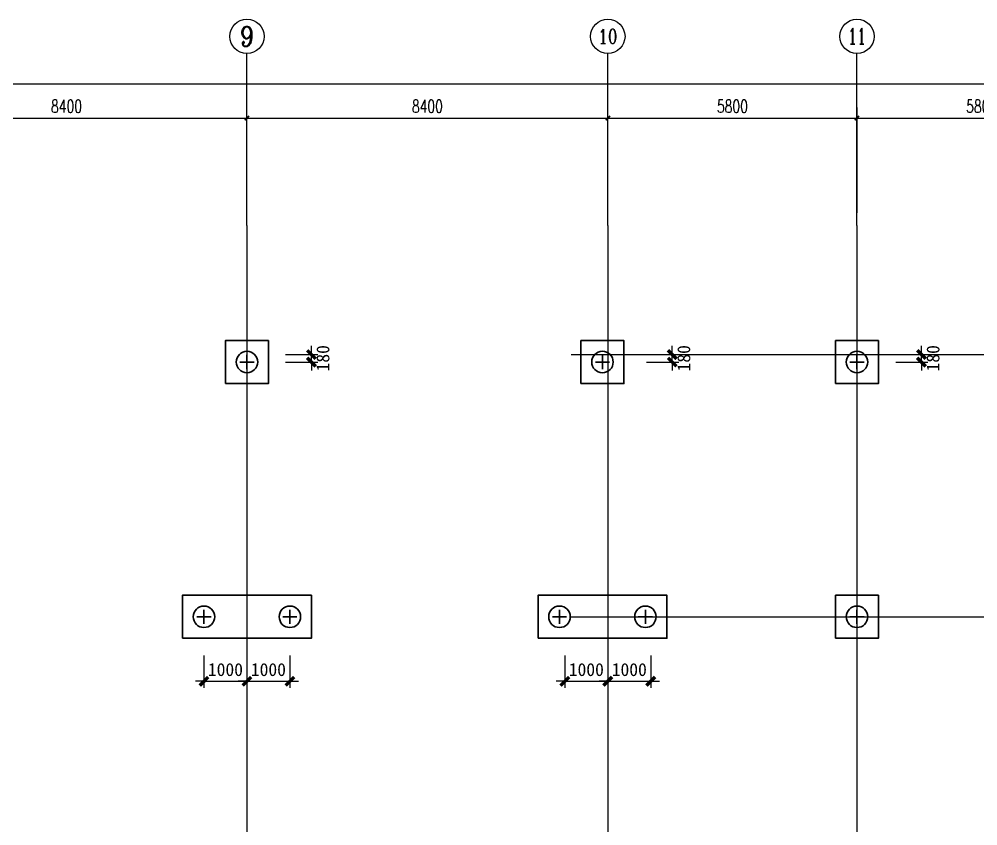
# Model space of a CAD drawing. Header units: millimetres. Extents: x -8252 to 341964, y -299084 to 206355.
# Drawn here: x 47196 to 69510, y 43938 to 62700 of the extents above; entities that cross this region are included whole.
import ezdxf
from ezdxf.enums import TextEntityAlignment as Align

# ---------------------------------------------------------------- set-up
doc = ezdxf.new("R2010")
doc.units = ezdxf.units.MM
doc.header["$LTSCALE"] = 500
doc.header["$PDMODE"] = 2
doc.header["$PDSIZE"] = 200
doc.linetypes.add('DASHDOT', pattern=[25.4, 12.7, -6.35, 0, -6.35])
for name, color, linetype in [('AXIS', 3, 'Continuous'), ('AXIS_TEXT', 7, 'Continuous'), ('dim____', 70, 'Continuous'), ('DOTE', 20, 'DASHDOT')]:
    doc.layers.add(name, color=color, linetype=linetype)
doc.layers.add('s121', color=2, linetype='Continuous', lineweight=35)
doc.layers.add('zkz', color=200, linetype='Continuous', lineweight=35)
doc.styles.add('_TCH_AXIS', font='COMPLEX', dxfattribs={"bigfont": 'GBCBIG'})
doc.styles.add('_TCH_DIM_T3', font='SIMPLEX', dxfattribs={"width": 0.705882, "bigfont": 'GBCBIG'})
doc.styles.add('COMPLEX', font='COMPLEX')
doc.styles.add('宋体', font='')
doc.styles.get('宋体').set_extended_font_data('宋体')
doc.dimstyles.new('_TCH_ARCH&&100', dxfattribs={"dimtxt": 297.5, "dimasz": 100, "dimexe": 250, "dimexo": 300, "dimgap": 126.25, "dimtad": 1, "dimdec": 0, "dimzin": 0, "dimdsep": 46, "dimtxsty": '_TCH_DIM_T3', "dimblk": 'ARCHTICK', "dimcen": 0.09, "dimclrt": 7, "dimazin": 2, "dimtfac": 1, "dimtdec": 0, "dimtix": 1, "dimtmove": 2, "dimatfit": 3, "dimfxl": 100, "dimtolj": 1, "dimtzin": 0, "dimarcsym": 0})
doc.dimstyles.new('ISO-25', dxfattribs={"dimtxt": 2.5, "dimasz": 2.5, "dimexe": 1.25, "dimexo": 0.625, "dimtad": 1, "dimtxsty": 'Standard', "dimcen": 2.5, "dimadec": 0, "dimazin": 0, "dimtfac": 1, "dimtmove": 0, "dimatfit": 3, "dimfxl": 1, "dimarcsym": 0})

# ---------------------------------------------------------------- blocks, each defined once
blk = doc.blocks.new('_ArchTick')
at = {"color": 0, "linetype": 'ByBlock', "const_width": 0.4}
blk.add_lwpolyline([(-0.5, -0.5), (0.5, 0.5)], dxfattribs=at)
blk = doc.blocks.new('*D550')
at = {"layer": 'Defpoints', "color": 0, "transparency": 16777216}
for p in [(52998, 54900), (53998, 54900), (52998, 54725)]:
    blk.add_point(p, dxfattribs=at)
at = {"layer": 'dim____', "color": 0, "lineweight": -2, "transparency": 16777216}
for p, q in [((53398, 54900), (54148, 54900)), ((53998, 54900), (53998, 55100)), ((53998, 54725), (53998, 54900)), ((53398, 54725), (54148, 54725)), ((53998, 54725), (53998, 54525))]:
    blk.add_line(p, q, dxfattribs=at)
at = {"layer": 'dim____', "color": 0, "lineweight": -2, "transparency": 16777216, "xscale": 200, "yscale": 200, "zscale": 200}
for p, rotation in [((53998, 54900), 270), ((53998, 54725), 90)]:
    blk.add_blockref('_ArchTick', p, dxfattribs=dict(at, rotation=rotation))
at = {"layer": 'dim____', "color": 7, "transparency": 16777216, "insert": (54268, 54813), "char_height": 300, "attachment_point": 5, "rotation": 90, "style": '宋体'}
blk.add_mtext('180', dxfattribs=at)
blk = doc.blocks.new('*D552')
at = {"layer": 'Defpoints', "color": 0, "transparency": 16777216}
for p in [(61398, 54900), (62398, 54900), (61398, 54725)]:
    blk.add_point(p, dxfattribs=at)
at = {"layer": 'dim____', "color": 0, "lineweight": -2, "transparency": 16777216}
for p, q in [((61798, 54900), (62548, 54900)), ((62398, 54900), (62398, 55100)), ((62398, 54725), (62398, 54900)), ((61798, 54725), (62548, 54725)), ((62398, 54725), (62398, 54525))]:
    blk.add_line(p, q, dxfattribs=at)
at = {"layer": 'dim____', "color": 0, "lineweight": -2, "transparency": 16777216, "xscale": 200, "yscale": 200, "zscale": 200}
for p, rotation in [((62398, 54900), 270), ((62398, 54725), 90)]:
    blk.add_blockref('_ArchTick', p, dxfattribs=dict(at, rotation=rotation))
at = {"layer": 'dim____', "color": 7, "transparency": 16777216, "insert": (62668, 54813), "char_height": 300, "attachment_point": 5, "rotation": 90, "style": '宋体'}
blk.add_mtext('180', dxfattribs=at)
blk = doc.blocks.new('*D554')
at = {"layer": 'Defpoints', "color": 0, "transparency": 16777216}
for p in [(67198, 54900), (68198, 54900), (67198, 54725)]:
    blk.add_point(p, dxfattribs=at)
at = {"layer": 'dim____', "color": 0, "lineweight": -2, "transparency": 16777216}
for p, q in [((67598, 54900), (68348, 54900)), ((68198, 54900), (68198, 55100)), ((68198, 54725), (68198, 54900)), ((67598, 54725), (68348, 54725)), ((68198, 54725), (68198, 54525))]:
    blk.add_line(p, q, dxfattribs=at)
at = {"layer": 'dim____', "color": 0, "lineweight": -2, "transparency": 16777216, "xscale": 200, "yscale": 200, "zscale": 200}
for p, rotation in [((68198, 54900), 270), ((68198, 54725), 90)]:
    blk.add_blockref('_ArchTick', p, dxfattribs=dict(at, rotation=rotation))
at = {"layer": 'dim____', "color": 7, "transparency": 16777216, "insert": (68468, 54813), "char_height": 300, "attachment_point": 5, "rotation": 90, "style": '宋体'}
blk.add_mtext('180', dxfattribs=at)
blk = doc.blocks.new('*D607')
at = {"layer": 'Defpoints', "color": 0, "transparency": 16777216}
for p in [(51497, 48300), (52497, 48300), (52497, 47300)]:
    blk.add_point(p, dxfattribs=at)
at = {"layer": 'dim____', "color": 0, "lineweight": -2, "transparency": 16777216}
for p, q in [((51497, 47900), (51497, 47150)), ((52497, 47900), (52497, 47150)), ((51497, 47300), (51297, 47300)), ((51497, 47300), (52497, 47300)), ((52497, 47300), (52697, 47300))]:
    blk.add_line(p, q, dxfattribs=at)
at = {"layer": 'dim____', "color": 0, "lineweight": -2, "transparency": 16777216, "xscale": 200, "yscale": 200, "zscale": 200}
blk.add_blockref('_ArchTick', (51497, 47300), dxfattribs=at)
at = {"layer": 'dim____', "color": 0, "lineweight": -2, "transparency": 16777216, "xscale": 200, "yscale": 200, "zscale": 200, "rotation": 180}
blk.add_blockref('_ArchTick', (52497, 47300), dxfattribs=at)
at = {"layer": 'dim____', "color": 7, "transparency": 16777216, "insert": (51997, 47570), "char_height": 300, "attachment_point": 5, "style": '宋体'}
blk.add_mtext('1000', dxfattribs=at)
blk = doc.blocks.new('*D608')
at = {"layer": 'Defpoints', "color": 0, "transparency": 16777216}
for p in [(52497, 48300), (53497, 48300), (53497, 47300)]:
    blk.add_point(p, dxfattribs=at)
at = {"layer": 'dim____', "color": 0, "lineweight": -2, "transparency": 16777216}
for p, q in [((52497, 47900), (52497, 47150)), ((53497, 47900), (53497, 47150)), ((52497, 47300), (52297, 47300)), ((52497, 47300), (53497, 47300)), ((53497, 47300), (53697, 47300))]:
    blk.add_line(p, q, dxfattribs=at)
at = {"layer": 'dim____', "color": 0, "lineweight": -2, "transparency": 16777216, "xscale": 200, "yscale": 200, "zscale": 200}
blk.add_blockref('_ArchTick', (52497, 47300), dxfattribs=at)
at = {"layer": 'dim____', "color": 0, "lineweight": -2, "transparency": 16777216, "xscale": 200, "yscale": 200, "zscale": 200, "rotation": 180}
blk.add_blockref('_ArchTick', (53497, 47300), dxfattribs=at)
at = {"layer": 'dim____', "color": 7, "transparency": 16777216, "insert": (52997, 47570), "char_height": 300, "attachment_point": 5, "style": '宋体'}
blk.add_mtext('1000', dxfattribs=at)
blk = doc.blocks.new('*D617')
at = {"layer": 'Defpoints', "color": 0, "transparency": 16777216}
for p in [(59897, 48300), (60897, 48300), (60897, 47300)]:
    blk.add_point(p, dxfattribs=at)
at = {"layer": 'dim____', "color": 0, "lineweight": -2, "transparency": 16777216}
for p, q in [((59897, 47900), (59897, 47150)), ((60897, 47900), (60897, 47150)), ((59897, 47300), (59697, 47300)), ((59897, 47300), (60897, 47300)), ((60897, 47300), (61097, 47300))]:
    blk.add_line(p, q, dxfattribs=at)
at = {"layer": 'dim____', "color": 0, "lineweight": -2, "transparency": 16777216, "xscale": 200, "yscale": 200, "zscale": 200}
blk.add_blockref('_ArchTick', (59897, 47300), dxfattribs=at)
at = {"layer": 'dim____', "color": 0, "lineweight": -2, "transparency": 16777216, "xscale": 200, "yscale": 200, "zscale": 200, "rotation": 180}
blk.add_blockref('_ArchTick', (60897, 47300), dxfattribs=at)
at = {"layer": 'dim____', "color": 7, "transparency": 16777216, "insert": (60397, 47570), "char_height": 300, "attachment_point": 5, "style": '宋体'}
blk.add_mtext('1000', dxfattribs=at)
blk = doc.blocks.new('*D618')
at = {"layer": 'Defpoints', "color": 0, "transparency": 16777216}
for p in [(60897, 48300), (61897, 48300), (61897, 47300)]:
    blk.add_point(p, dxfattribs=at)
at = {"layer": 'dim____', "color": 0, "lineweight": -2, "transparency": 16777216}
for p, q in [((60897, 47900), (60897, 47150)), ((61897, 47900), (61897, 47150)), ((60897, 47300), (60697, 47300)), ((60897, 47300), (61897, 47300)), ((61897, 47300), (62097, 47300))]:
    blk.add_line(p, q, dxfattribs=at)
at = {"layer": 'dim____', "color": 0, "lineweight": -2, "transparency": 16777216, "xscale": 200, "yscale": 200, "zscale": 200}
blk.add_blockref('_ArchTick', (60897, 47300), dxfattribs=at)
at = {"layer": 'dim____', "color": 0, "lineweight": -2, "transparency": 16777216, "xscale": 200, "yscale": 200, "zscale": 200, "rotation": 180}
blk.add_blockref('_ArchTick', (61897, 47300), dxfattribs=at)
at = {"layer": 'dim____', "color": 7, "transparency": 16777216, "insert": (61397, 47570), "char_height": 300, "attachment_point": 5, "style": '宋体'}
blk.add_mtext('1000', dxfattribs=at)
blk = doc.blocks.new('_AXISO')
blk.add_circle((0, 0), 0.5)
at = {"layer": 'AXIS_TEXT', "style": 'COMPLEX', "width": 1.041667}
blk.add_attdef('A', text='', height=0.56, dxfattribs=at).set_placement((-0.25, -0.28), (0.25, -0.28), align=Align.FIT)
blk = doc.blocks.new('*D811')
at = {"layer": 'AXIS', "color": 0, "lineweight": -2, "transparency": 16777216}
for p, q in [((-2, 58200), (-2, 61450)), ((72498, 58200), (72498, 61450)), ((-2, 61200), (72498, 61200))]:
    blk.add_line(p, q, dxfattribs=at)
at = {"layer": 'Defpoints', "color": 0, "transparency": 16777216}
for p in [(72498, 61200), (-2, 57900), (72498, 57900)]:
    blk.add_point(p, dxfattribs=at)
at = {"layer": 'AXIS', "color": 0, "lineweight": -2, "transparency": 16777216, "xscale": 100, "yscale": 100, "zscale": 100, "rotation": 180}
blk.add_blockref('_ArchTick', (-2, 61200), dxfattribs=at)
at = {"layer": 'AXIS', "color": 0, "lineweight": -2, "transparency": 16777216, "xscale": 100, "yscale": 100, "zscale": 100}
blk.add_blockref('_ArchTick', (72498, 61200), dxfattribs=at)
at = {"layer": 'AXIS', "color": 7, "transparency": 16777216, "insert": (36248, 61475), "char_height": 297.5, "attachment_point": 5, "style": '_TCH_DIM_T3'}
blk.add_mtext('\\A1;72500', dxfattribs=at)
blk = doc.blocks.new('*D819')
at = {"layer": 'AXIS', "color": 0, "lineweight": -2, "transparency": 16777216}
for p, q in [((44098, 58200), (44098, 60650)), ((52498, 58200), (52498, 60650)), ((44098, 60400), (52498, 60400))]:
    blk.add_line(p, q, dxfattribs=at)
at = {"layer": 'Defpoints', "color": 0, "transparency": 16777216}
for p in [(52498, 60400), (44098, 57900), (52498, 57900)]:
    blk.add_point(p, dxfattribs=at)
at = {"layer": 'AXIS', "color": 0, "lineweight": -2, "transparency": 16777216, "xscale": 100, "yscale": 100, "zscale": 100, "rotation": 180}
blk.add_blockref('_ArchTick', (44098, 60400), dxfattribs=at)
at = {"layer": 'AXIS', "color": 0, "lineweight": -2, "transparency": 16777216, "xscale": 100, "yscale": 100, "zscale": 100}
blk.add_blockref('_ArchTick', (52498, 60400), dxfattribs=at)
at = {"layer": 'AXIS', "color": 7, "transparency": 16777216, "insert": (48298, 60675), "char_height": 297.5, "attachment_point": 5, "style": '_TCH_DIM_T3'}
blk.add_mtext('\\A1;8400', dxfattribs=at)
blk = doc.blocks.new('*D820')
at = {"layer": 'AXIS', "color": 0, "lineweight": -2, "transparency": 16777216}
for p, q in [((52498, 58200), (52498, 60650)), ((60898, 58200), (60898, 60650)), ((52498, 60400), (60898, 60400))]:
    blk.add_line(p, q, dxfattribs=at)
at = {"layer": 'Defpoints', "color": 0, "transparency": 16777216}
for p in [(60898, 60400), (52498, 57900), (60898, 57900)]:
    blk.add_point(p, dxfattribs=at)
at = {"layer": 'AXIS', "color": 0, "lineweight": -2, "transparency": 16777216, "xscale": 100, "yscale": 100, "zscale": 100, "rotation": 180}
blk.add_blockref('_ArchTick', (52498, 60400), dxfattribs=at)
at = {"layer": 'AXIS', "color": 0, "lineweight": -2, "transparency": 16777216, "xscale": 100, "yscale": 100, "zscale": 100}
blk.add_blockref('_ArchTick', (60898, 60400), dxfattribs=at)
at = {"layer": 'AXIS', "color": 7, "transparency": 16777216, "insert": (56698, 60675), "char_height": 297.5, "attachment_point": 5, "style": '_TCH_DIM_T3'}
blk.add_mtext('\\A1;8400', dxfattribs=at)
blk = doc.blocks.new('*D821')
at = {"layer": 'AXIS', "color": 0, "lineweight": -2, "transparency": 16777216}
for p, q in [((60898, 58200), (60898, 60650)), ((66698, 58200), (66698, 60650)), ((60898, 60400), (66698, 60400))]:
    blk.add_line(p, q, dxfattribs=at)
at = {"layer": 'Defpoints', "color": 0, "transparency": 16777216}
for p in [(66698, 60400), (60898, 57900), (66698, 57900)]:
    blk.add_point(p, dxfattribs=at)
at = {"layer": 'AXIS', "color": 0, "lineweight": -2, "transparency": 16777216, "xscale": 100, "yscale": 100, "zscale": 100, "rotation": 180}
blk.add_blockref('_ArchTick', (60898, 60400), dxfattribs=at)
at = {"layer": 'AXIS', "color": 0, "lineweight": -2, "transparency": 16777216, "xscale": 100, "yscale": 100, "zscale": 100}
blk.add_blockref('_ArchTick', (66698, 60400), dxfattribs=at)
at = {"layer": 'AXIS', "color": 7, "transparency": 16777216, "insert": (63798, 60675), "char_height": 297.5, "attachment_point": 5, "style": '_TCH_DIM_T3'}
blk.add_mtext('\\A1;5800', dxfattribs=at)
blk = doc.blocks.new('*D822')
at = {"layer": 'AXIS', "color": 0, "lineweight": -2, "transparency": 16777216}
for p, q in [((66698, 58200), (66698, 60650)), ((72498, 58200), (72498, 60650)), ((66698, 60400), (72498, 60400))]:
    blk.add_line(p, q, dxfattribs=at)
at = {"layer": 'Defpoints', "color": 0, "transparency": 16777216}
for p in [(72498, 60400), (66698, 57900), (72498, 57900)]:
    blk.add_point(p, dxfattribs=at)
at = {"layer": 'AXIS', "color": 0, "lineweight": -2, "transparency": 16777216, "xscale": 100, "yscale": 100, "zscale": 100, "rotation": 180}
blk.add_blockref('_ArchTick', (66698, 60400), dxfattribs=at)
at = {"layer": 'AXIS', "color": 0, "lineweight": -2, "transparency": 16777216, "xscale": 100, "yscale": 100, "zscale": 100}
blk.add_blockref('_ArchTick', (72498, 60400), dxfattribs=at)
at = {"layer": 'AXIS', "color": 7, "transparency": 16777216, "insert": (69598, 60675), "char_height": 297.5, "attachment_point": 5, "style": '_TCH_DIM_T3'}
blk.add_mtext('\\A1;5800', dxfattribs=at)

msp = doc.modelspace()

# ---------------------------------------------------------------- linework, layer by layer
at = {"layer": 'AXIS'}
for p, q in [((52497.528, 57900.374), (52497.528, 61900.374)), ((60897.528, 57900.374), (60897.528, 61900.374)), ((66697.528, 57900.374), (66697.528, 61900.374))]:
    msp.add_line(p, q, dxfattribs=at)
at = {"layer": 'DOTE', "ltscale": 5}
for p, q in [((52497.528, 57900.374), (52497.528, -3449.626)), ((60897.528, 57900.374), (60897.528, -3449.626)), ((66697.528, 57900.374), (66697.528, -3449.626)), ((-3452.472, 54900.374), (75497.528, 54900.374)), ((-3452.472, 48800.374), (75497.528, 48800.374))]:
    msp.add_line(p, q, dxfattribs=at)
at = {"layer": 's121'}
for points in [[(51997.528, 54225.374), (52997.528, 54225.374), (52997.528, 55225.374), (51997.528, 55225.374)], [(60272.528, 54225.374), (61272.528, 54225.374), (61272.528, 55225.374), (60272.528, 55225.374)], [(66197.528, 54225.374), (67197.528, 54225.374), (67197.528, 55225.374), (66197.528, 55225.374)], [(50997.528, 48300.374), (53997.528, 48300.374), (53997.528, 49300.374), (50997.528, 49300.374)], [(59272.528, 48300.374), (62272.528, 48300.374), (62272.528, 49300.374), (59272.528, 49300.374)], [(66197.528, 48300.374), (67197.528, 48300.374), (67197.528, 49300.374), (66197.528, 49300.374)]]:
    msp.add_lwpolyline(points, close=True, dxfattribs=at)
at = {"layer": 'zkz'}
for p, q in [((52332.528, 54725.374), (52662.528, 54725.374)), ((52497.528, 54560.374), (52497.528, 54890.374)), ((60607.528, 54725.374), (60937.528, 54725.374)), ((60772.528, 54560.374), (60772.528, 54890.374)), ((66532.528, 54725.374), (66862.528, 54725.374)), ((66697.528, 54560.374), (66697.528, 54890.374)), ((51497.528, 48635.374), (51497.528, 48965.374)), ((53497.528, 48635.374), (53497.528, 48965.374)), ((59772.528, 48635.374), (59772.528, 48965.374)), ((61772.528, 48635.374), (61772.528, 48965.374)), ((66697.528, 48635.374), (66697.528, 48965.374)), ((51332.528, 48800.374), (51662.528, 48800.374)), ((53332.528, 48800.374), (53662.528, 48800.374)), ((59607.528, 48800.374), (59937.528, 48800.374)), ((61607.528, 48800.374), (61937.528, 48800.374)), ((66532.528, 48800.374), (66862.528, 48800.374))]:
    msp.add_line(p, q, dxfattribs=at)
for centre in [(52497.528, 54725.374), (60772.528, 54725.374), (66697.528, 54725.374), (51497.528, 48800.374), (53497.528, 48800.374), (59772.528, 48800.374), (61772.528, 48800.374), (66697.528, 48800.374)]:
    msp.add_circle(centre, 250, dxfattribs=at)

# ---------------------------------------------------------------- block references
at = {"layer": 'AXIS'}
ref = msp.add_blockref('_AXISO', (52497.528, 62300.374), dxfattribs=dict(at, xscale=800, yscale=800, zscale=800))
ref.add_attrib('A', '9', dxfattribs={"layer": 'AXIS_TEXT', "height": 465.948, "style": '_TCH_AXIS'}).set_placement((52342.212, 62067.4), (52652.844, 62067.4), align=Align.FIT)
ref = msp.add_blockref('_AXISO', (60897.528, 62300.374), dxfattribs=dict(at, xscale=800, yscale=800, zscale=800))
ref.add_attrib('A', '10', dxfattribs={"layer": 'AXIS_TEXT', "height": 328.4455, "style": '_TCH_AXIS'}).set_placement((60670.744, 62136.151), (61124.312, 62136.151), align=Align.FIT)
ref = msp.add_blockref('_AXISO', (66697.528, 62300.374), dxfattribs=dict(at, xscale=800, yscale=800, zscale=800))
ref.add_attrib('A', '11', dxfattribs={"layer": 'AXIS_TEXT', "height": 368.7626, "style": '_TCH_AXIS'}).set_placement((66486.807, 62115.993), (66908.25, 62115.993), align=Align.FIT)

# ---------------------------------------------------------------- dimensions: what is measured, and where the dimension line sits
for p1, p2, distance, picture, middle in [((-2.472, 57900.374), (72497.528, 57900.374), 3300, '*D811', (36247.528, 61475.374)), ((44097.528, 57900.374), (52497.528, 57900.374), 2500, '*D819', (48297.528, 60675.374)), ((52497.528, 57900.374), (60897.528, 57900.374), 2500, '*D820', (56697.528, 60675.374)), ((60897.528, 57900.374), (66697.528, 57900.374), 2500, '*D821', (63797.528, 60675.374)), ((66697.528, 57900.374), (72497.528, 57900.374), 2500, '*D822', (69597.528, 60675.374))]:
    dim = msp.add_aligned_dim(p1=p1, p2=p2, distance=distance, dimstyle='_TCH_ARCH&&100', dxfattribs=at)
    dim.commit()
    dim.dimension.update_dxf_attribs({"geometry": picture, "text_midpoint": middle})
at = {"layer": 'dim____'}
for base, p1, p2, picture, middle in [((53997.528, 54900.374), (52997.528, 54725.374), (52997.528, 54900.374), '*D550', (54267.528, 54812.874)), ((62397.528, 54900.374), (61397.528, 54725.374), (61397.528, 54900.374), '*D552', (62667.528, 54812.874)), ((68197.528, 54900.374), (67197.528, 54725.374), (67197.528, 54900.374), '*D554', (68467.528, 54812.874))]:
    dim = msp.add_linear_dim(base=base, p1=p1, p2=p2, angle=90, dimstyle='ISO-25', override={"dimtxt": 300, "dimasz": 200, "dimexe": 150, "dimexo": 400, "dimgap": 120, "dimtad": 2, "dimrnd": 10, "dimtxsty": '宋体', "dimblk1": 'ArchTick', "dimblk2": 'ArchTick', "dimsah": 1, "dimdle": 150, "dimclrt": 7, "dimtix": 1}, dxfattribs=at)
    dim.commit()
    dim.dimension.update_dxf_attribs({"geometry": picture, "text_midpoint": middle})
for base, p1, p2, picture, middle in [((52497.444, 47300.374), (51497.444, 48300.374), (52497.444, 48300.374), '*D607', (51997.444, 47570.374)), ((53497.444, 47300.374), (52497.444, 48300.374), (53497.444, 48300.374), '*D608', (52997.444, 47570.374)), ((60897.444, 47300.374), (59897.444, 48300.374), (60897.444, 48300.374), '*D617', (60397.444, 47570.374)), ((61897.444, 47300.374), (60897.444, 48300.374), (61897.444, 48300.374), '*D618', (61397.444, 47570.374))]:
    dim = msp.add_linear_dim(base=base, p1=p1, p2=p2, dimstyle='ISO-25', override={"dimtxt": 300, "dimasz": 200, "dimexe": 150, "dimexo": 400, "dimgap": 120, "dimtad": 1, "dimrnd": 100, "dimtxsty": '宋体', "dimblk1": 'ArchTick', "dimblk2": 'ArchTick', "dimsah": 1, "dimdle": 150, "dimclrt": 7, "dimtix": 1, "dimtmove": 0}, dxfattribs=at)
    dim.commit()
    dim.dimension.update_dxf_attribs({"geometry": picture, "text_midpoint": middle})

doc.saveas('drawing.dxf')
